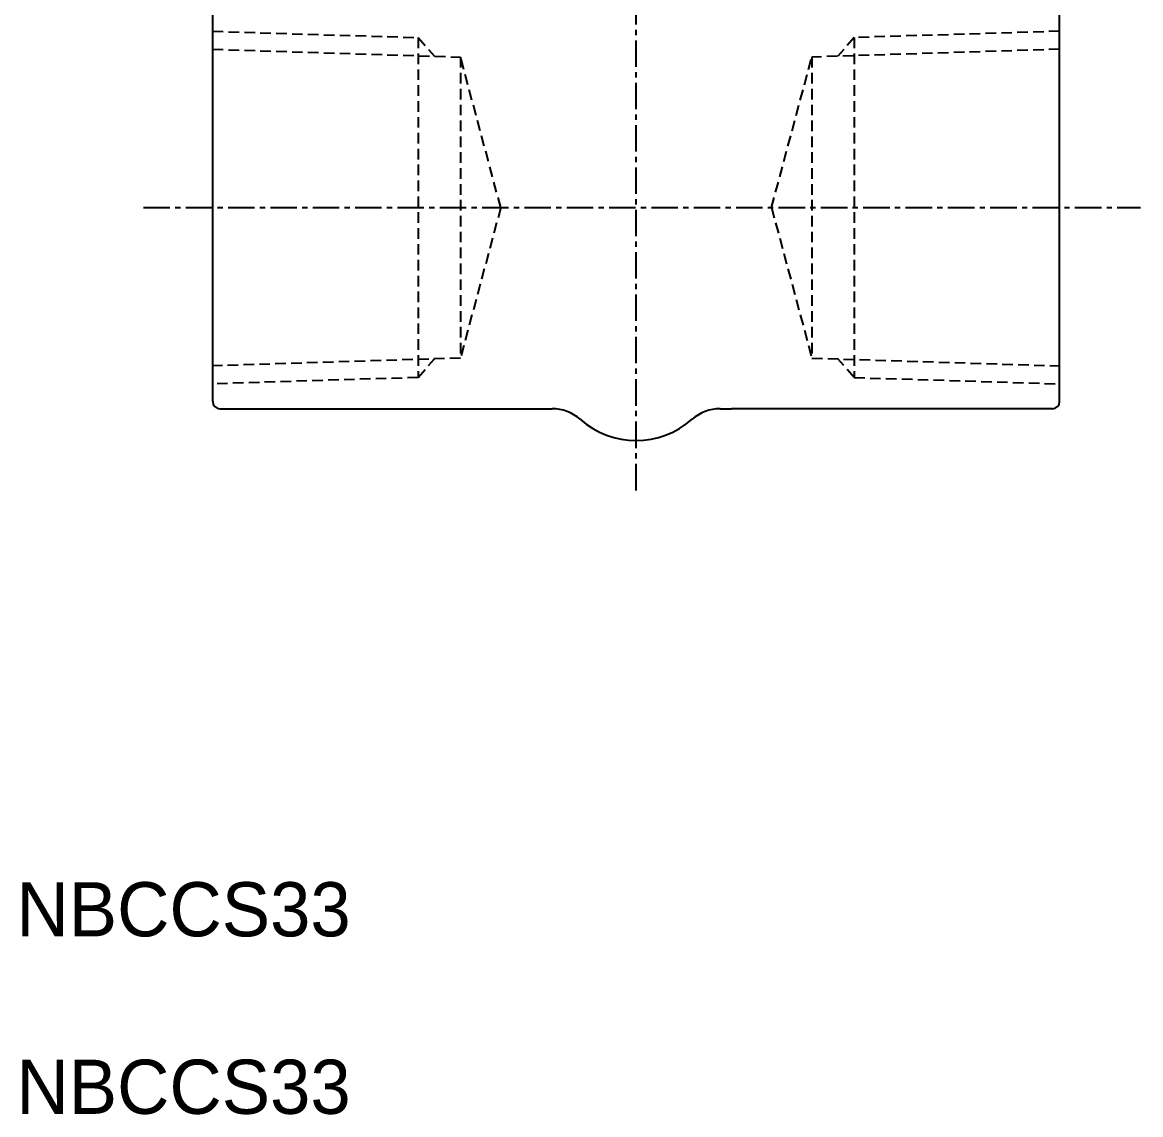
# Model space of a CAD drawing. Extents: x -17.7 to 35.2, y 109.9 to 208.7.
# Drawn here: x -17.7 to 35.2, y 109.9 to 161.5 of the extents above; entities that cross this region are included whole.
import ezdxf

# ---------------------------------------------------------------- set-up
doc = ezdxf.new("R2010")
doc.units = 0
doc.linetypes.add('CENTER', pattern=[2, 1.25, -0.25, 0.25, -0.25])
doc.linetypes.add('DASHED', pattern=[0.75, 0.5, -0.25])
doc.layers.get('0').update_dxf_attribs({"linetype": 'CONTINUOUS'})
doc.layers.add('CENTER', color=1, linetype='CENTER')

msp = doc.modelspace()

# ---------------------------------------------------------------- linework, layer by layer
at = {"color": 7, "linetype": 'CONTINUOUS'}
for p, q in [((-8.678, 143.614), (-8.678, 161.947)), ((31.322, 143.614), (31.322, 161.947)), ((-8.345, 143.281), (6.822, 143.281)), ((6.322, 143.281), (6.822, 143.281)), ((6.572, 143.281), (7.353, 143.281)), ((15.29, 143.281), (15.822, 143.281)), ((30.988, 143.281), (15.822, 143.281))]:
    msp.add_line(p, q, dxfattribs=at)
at = {"color": 3, "linetype": 'DASHED'}
for p, q in [((-8.678, 161.112), (1.022, 160.809)), ((31.322, 161.112), (21.622, 160.809)), ((1.022, 160.809), (1.022, 144.753)), ((1.022, 160.809), (1.795, 159.928)), ((21.622, 160.809), (20.848, 159.928)), ((21.622, 160.809), (21.622, 144.753)), ((-8.678, 160.256), (3.022, 159.89)), ((31.322, 160.256), (19.622, 159.89)), ((4.927, 152.781), (3.022, 159.89)), ((3.022, 159.89), (3.022, 145.671)), ((17.717, 152.781), (19.622, 159.89)), ((19.622, 159.89), (19.622, 145.671)), ((4.927, 152.781), (3.022, 145.671)), ((17.717, 152.781), (19.622, 145.671)), ((3.022, 145.671), (-8.678, 145.306)), ((1.022, 144.753), (1.795, 145.633)), ((19.622, 145.671), (31.322, 145.306)), ((21.622, 144.753), (20.848, 145.633)), ((1.022, 144.753), (-8.678, 144.45)), ((21.622, 144.753), (31.322, 144.45))]:
    msp.add_line(p, q, dxfattribs=at)
at = {"color": 7, "linetype": 'CONTINUOUS'}
for centre, radius, start, end in [((-8.345, 143.614), 0.333, 180, 270), ((7.353, 141.281), 2, 48.5904, 90), ((15.29, 141.281), 2, 90, 131.4096), ((30.988, 143.614), 0.333, 270, 0), ((11.322, 145.781), 4, 228.5904, 311.4096)]:
    msp.add_arc(centre, radius, start, end, dxfattribs=at)
at = {"layer": 'CENTER', "color": 1, "linetype": 'CENTER'}
for p, q in [((11.322, 139.423), (11.322, 208.692)), ((-11.952, 152.781), (35.151, 152.781))]:
    msp.add_line(p, q, dxfattribs=at)

# ---------------------------------------------------------------- texts
at = {"color": 7, "linetype": 'CONTINUOUS'}
for p in [(-17.949, 118.354), (-17.949, 109.969)]:
    msp.add_text('NBCCS33', height=2.5597, dxfattribs=at).set_placement(p)

doc.saveas('drawing.dxf')
